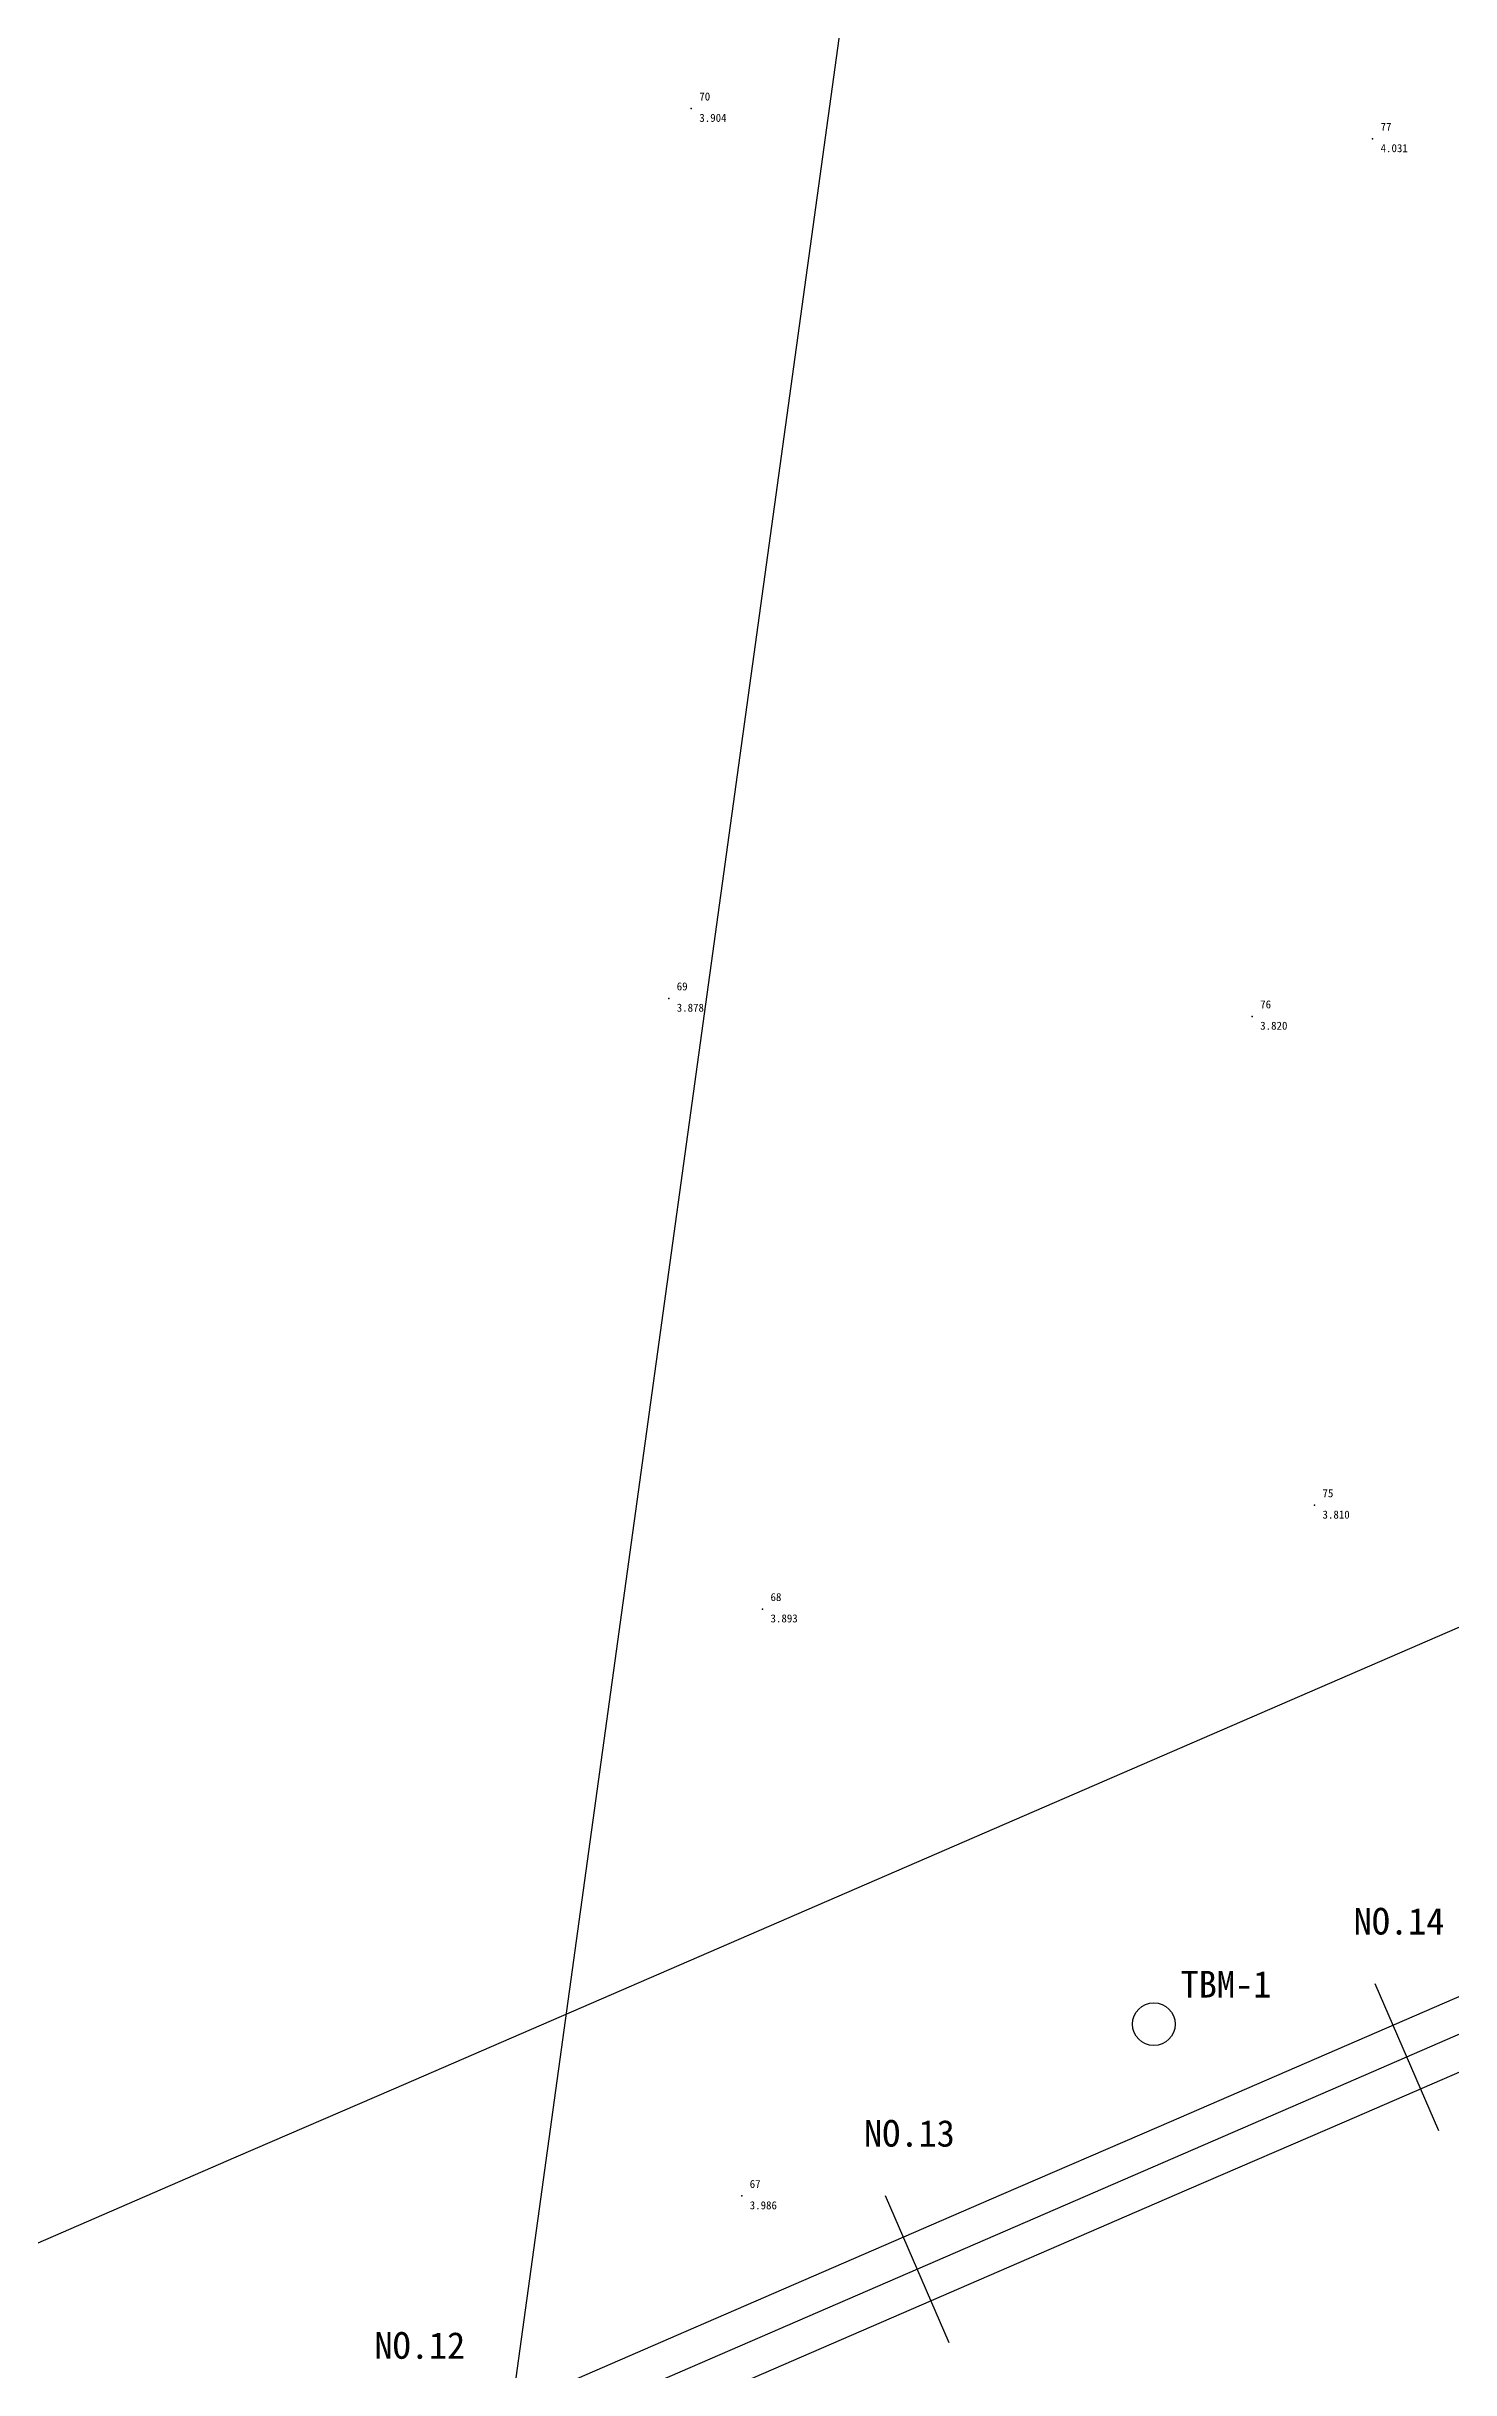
# Model space of a CAD drawing. Header units: millimetres. Extents: x 251155 to 251723, y 283328 to 283664.
# Drawn here: x 251418.5 to 251471.1, y 283457.1 to 283544.1 of the extents above; entities that cross this region are included whole.
import ezdxf

# ---------------------------------------------------------------- set-up
doc = ezdxf.new("R2010")
doc.units = ezdxf.units.MM
for name, color, linetype in [('CL', 1, 'Continuous'), ('PointElev', 7, 'Continuous'), ('PointNum', 7, 'Continuous'), ('PointPnt', 6, 'Continuous'), ('기준점', 1, 'Continuous'), ('도로', 8, 'Continuous'), ('수로', 5, 'Continuous'), ('지번', 3, 'Continuous'), ('측점', 2, 'Continuous')]:
    doc.layers.add(name, color=color, linetype=linetype)

msp = doc.modelspace()

# ---------------------------------------------------------------- linework, layer by layer
at = {"layer": 'CL'}
msp.add_lwpolyline([(251437.084, 283454.736), (251442.993, 283457.297), (251448.901, 283459.857), (251454.81, 283462.418), (251460.718, 283464.978), (251466.627, 283467.538), (251472.535, 283470.099)], dxfattribs=at)
at = {"layer": 'PointPnt'}
for p in [(251442.663, 283541.82, 3.904), (251468.198, 283540.683, 4.031), (251441.816, 283508.459, 3.878), (251463.686, 283507.784, 3.82), (251466.02, 283489.455, 3.81), (251445.331, 283485.564, 3.893), (251444.552, 283463.561, 3.986)]:
    msp.add_point(p, dxfattribs=at)
at = {"layer": '기준점'}
msp.add_circle((251460, 283470), 0.8, dxfattribs=at)
at = {"layer": '도로'}
msp.add_lwpolyline([(251413.792, 283459.901), (251419.701, 283462.462), (251425.609, 283465.022), (251431.518, 283467.582), (251437.426, 283470.143), (251443.335, 283472.703), (251449.243, 283475.263), (251455.152, 283477.824), (251461.06, 283480.384), (251466.969, 283482.944), (251472.877, 283485.505)], dxfattribs=at)
at = {"layer": '수로'}
for points in [[(251443.51, 283456.104), (251449.418, 283458.664), (251455.327, 283461.225), (251461.235, 283463.785), (251467.144, 283466.345), (251473.052, 283468.906), (251478.96, 283471.466), (251484.869, 283474.026), (251490.777, 283476.587), (251496.686, 283479.147), (251502.594, 283481.707), (251508.503, 283484.268), (251514.411, 283486.828), (251520.32, 283489.388), (251526.228, 283491.949), (251532.191, 283494.916), (251537.519, 283498.531), (251542.848, 283502.147), (251548.176, 283505.763), (251553.505, 283509.378), (251558.833, 283512.994), (251564.161, 283516.61), (251569.49, 283520.226)], [(251436.567, 283455.929), (251442.476, 283458.49), (251448.384, 283461.05), (251454.293, 283463.61), (251460.201, 283466.171), (251466.11, 283468.731), (251472.018, 283471.291)]]:
    msp.add_lwpolyline(points, dxfattribs=at)
at = {"layer": '지번'}
msp.add_line((251420, 283340), (251460, 283630), dxfattribs=at)
at = {"layer": '측점'}
for p, q in [((251468.285, 283471.526), (251470.67, 283466.021)), ((251449.933, 283463.574), (251452.319, 283458.069))]:
    msp.add_line(p, q, dxfattribs=at)

# ---------------------------------------------------------------- texts
at = {"layer": 'PointElev'}
for s, p in [('3.904', (251442.963, 283541.32)), ('4.031', (251468.498, 283540.183)), ('3.878', (251442.116, 283507.959)), ('3.820', (251463.986, 283507.284)), ('3.810', (251466.32, 283488.955)), ('3.893', (251445.631, 283485.064)), ('3.986', (251444.852, 283463.061))]:
    msp.add_text(s, height=0.3, dxfattribs=at).set_placement(p)
at = {"layer": 'PointNum'}
for s, p in [('70', (251442.963, 283542.12)), ('77', (251468.498, 283540.983)), ('69', (251442.116, 283508.759)), ('76', (251463.986, 283508.084)), ('75', (251466.32, 283489.755)), ('68', (251445.631, 283485.864)), ('67', (251444.852, 283463.861))]:
    msp.add_text(s, height=0.3, dxfattribs=at).set_placement(p)
at = {"layer": '기준점'}
msp.add_text('TBM-1', height=1, dxfattribs=at).set_placement((251461, 283471))
at = {"layer": '측점'}
for s, p in [('NO.14', (251467.489, 283473.361)), ('NO.13', (251449.138, 283465.409)), ('NO.12', (251430.787, 283457.457))]:
    msp.add_text(s, height=1, dxfattribs=at).set_placement(p)

doc.saveas('drawing.dxf')
